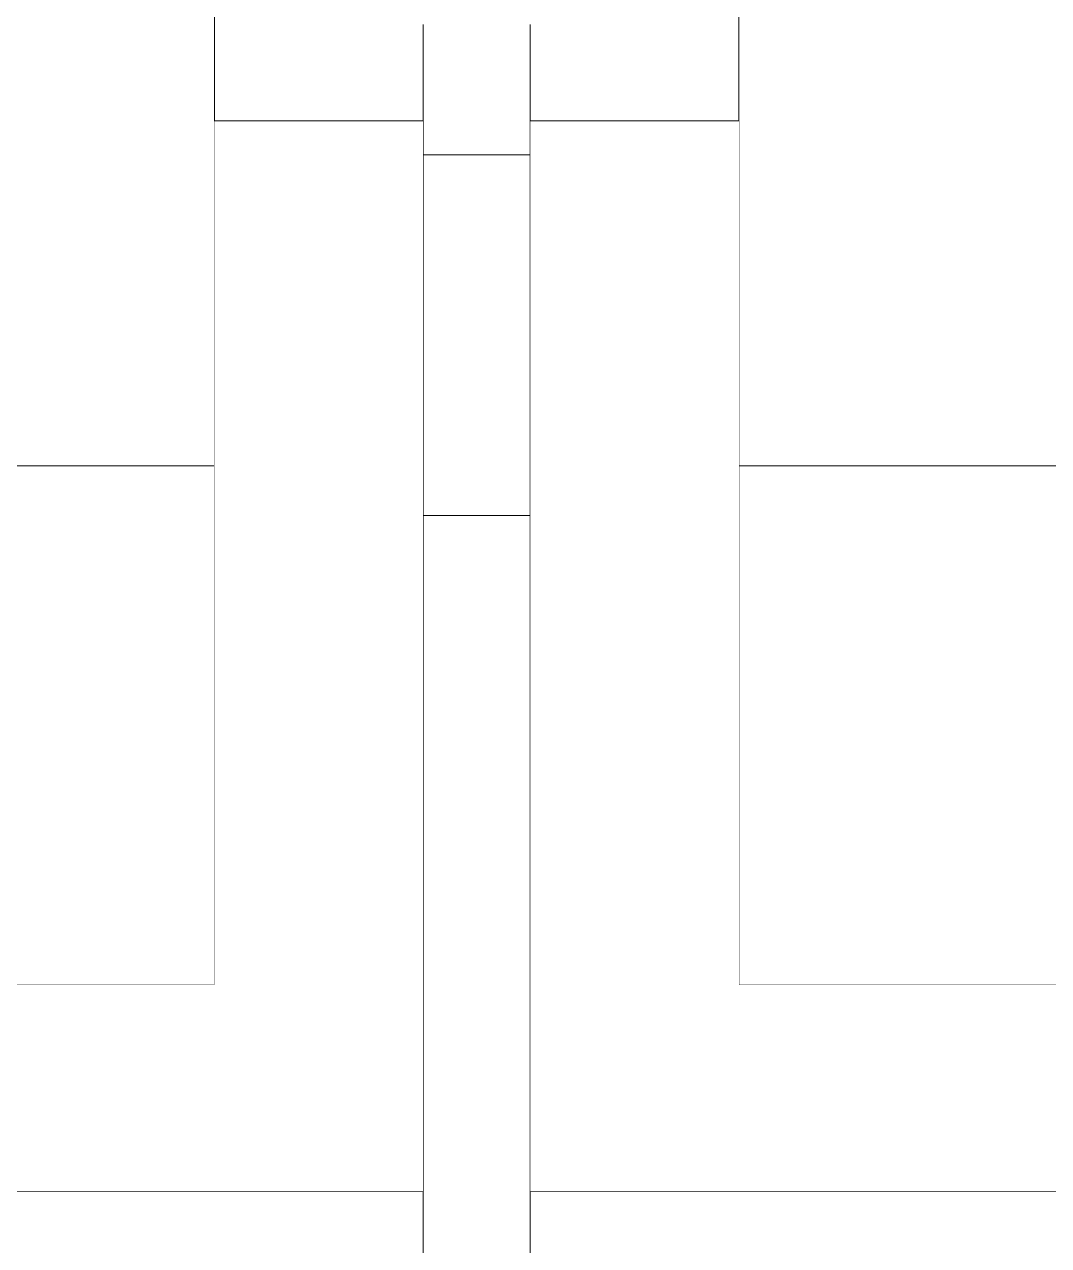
# Model space of a CAD drawing. Header units: millimetres. Extents: x -46169 to 237885, y -84465 to 18123.
# Drawn here: x 223648.2 to 223743.9, y -80720.2 to -80606.1 of the extents above; entities that cross this region are included whole.
import ezdxf

# ---------------------------------------------------------------- set-up
doc = ezdxf.new("R2010")
doc.units = ezdxf.units.MM
doc.header["$MEASUREMENT"] = 0
doc.linetypes.add('Wipeout_Contour', pattern=[1000, 0, -1000])
doc.layers.add('New_A-20-M_Floor_Slab', color=7, linetype='Continuous')
doc.layers.add('New_A-35-M_FFE_Fixed', color=7, linetype='Continuous')
for name, color, linetype, lineweight in [('New_A-20-M_Floor_Slab_Pen_No__87', 8, 'Continuous', 20), ('New_A-20-M_Floor_Slab_Pen_No__89', 8, 'Continuous', 20), ('New_A-35-M_FFE_Fixed_Pen_No__1', 7, 'Continuous', 13)]:
    doc.layers.add(name, color=color, linetype=linetype, lineweight=lineweight)

# ---------------------------------------------------------------- blocks, each defined once
blk = doc.blocks.new('Section Elem_266_4', base_point=(208268.76, -84332.61))
at = {"color": 254, "linetype": 'Wipeout_Contour', "lineweight": 0, "ltscale": 43042086.18620662}
blk.add_wipeout([(222238.62, -80784.11), (222303.32, -80784.11), (222303.32, -80953.11), (233391.17, -80953.11), (233391.17, -80952.86), (233326.46, -80952.86), (233326.46, -80783.86), (233391.17, -80783.86), (233391.17, -80715.11), (233320.44, -80715.11), (233320.44, -80952.36), (233285.44, -80952.36), (233285.44, -80942.36), (233310.44, -80942.36), (233310.44, -80715.11), (233045.44, -80715.11), (233045.44, -80952.36), (233010.44, -80952.36), (233010.44, -80942.36), (233035.44, -80942.36), (233035.44, -80715.11), (232495.44, -80715.11), (232495.44, -80942.36), (232520.94, -80942.36), (232520.94, -80952.36), (232459.94, -80952.36), (232459.94, -80942.36), (232485.44, -80942.36), (232485.44, -80715.11), (231945.44, -80715.11), (231945.44, -80942.36), (231970.44, -80942.36), (231970.44, -80952.36), (231909.94, -80952.36), (231909.94, -80942.36), (231935.44, -80942.36), (231935.44, -80715.11), (231395.44, -80715.11), (231395.44, -80942.36), (231420.44, -80942.36), (231420.44, -80952.36), (231359.94, -80952.36), (231359.94, -80942.36), (231385.44, -80942.36), (231385.44, -80715.11), (230845.44, -80715.11), (230845.44, -80942.36), (230870.44, -80942.36), (230870.44, -80952.36), (230809.94, -80952.36), (230809.94, -80942.36), (230835.44, -80942.36), (230835.44, -80715.11), (230295.44, -80715.11), (230295.44, -80942.36), (230320.44, -80942.36), (230320.44, -80952.36), (230259.94, -80952.36), (230259.94, -80942.36), (230285.44, -80942.36), (230285.44, -80715.11), (229745.44, -80715.11), (229745.44, -80942.36), (229770.44, -80942.36), (229770.44, -80952.36), (229710.44, -80952.36), (229710.44, -80942.36), (229735.44, -80942.36), (229735.44, -80715.11), (229195.44, -80715.11), (229195.44, -80942.36), (229220.94, -80942.36), (229220.94, -80952.36), (229159.94, -80952.36), (229159.94, -80942.36), (229185.44, -80942.36), (229185.44, -80715.11), (228645.44, -80715.11), (228645.44, -80942.36), (228670.44, -80942.36), (228670.44, -80952.36), (228610.44, -80952.36), (228610.44, -80942.36), (228635.44, -80942.36), (228635.44, -80715.11), (228095.44, -80715.11), (228095.44, -80942.36), (228120.94, -80942.36), (228120.94, -80952.36), (228059.94, -80952.36), (228059.94, -80942.36), (228085.44, -80942.36), (228085.44, -80715.11), (227545.44, -80715.11), (227545.44, -80942.36), (227570.44, -80942.36), (227570.44, -80952.36), (227510.44, -80952.36), (227510.44, -80942.36), (227535.44, -80942.36), (227535.44, -80715.11), (226995.44, -80715.11), (226995.44, -80942.36), (227020.94, -80942.36), (227020.94, -80952.36), (226959.94, -80952.36), (226959.94, -80942.36), (226985.44, -80942.36), (226985.44, -80715.11), (226445.44, -80715.11), (226445.44, -80942.36), (226470.44, -80942.36), (226470.44, -80952.36), (226409.94, -80952.36), (226409.94, -80942.36), (226435.44, -80942.36), (226435.44, -80715.11), (225895.44, -80715.11), (225895.44, -80942.36), (225920.44, -80942.36), (225920.44, -80952.36), (225860.44, -80952.36), (225860.44, -80942.36), (225885.44, -80942.36), (225885.44, -80715.11), (225345.44, -80715.11), (225345.44, -80942.36), (225370.94, -80942.36), (225370.94, -80952.36), (225309.94, -80952.36), (225309.94, -80942.36), (225335.44, -80942.36), (225335.44, -80715.11), (224795.44, -80715.11), (224795.44, -80942.36), (224820.44, -80942.36), (224820.44, -80952.36), (224760.44, -80952.36), (224760.44, -80942.36), (224785.44, -80942.36), (224785.44, -80715.11), (224245.44, -80715.11), (224245.44, -80942.36), (224270.94, -80942.36), (224270.94, -80952.36), (224209.94, -80952.36), (224209.94, -80942.36), (224235.44, -80942.36), (224235.44, -80715.11), (223695.44, -80715.11), (223695.44, -80942.36), (223720.44, -80942.36), (223720.44, -80952.36), (223660.44, -80952.36), (223660.44, -80942.36), (223685.44, -80942.36), (223685.44, -80715.11), (223145.44, -80715.11), (223145.44, -80942.36), (223170.94, -80942.36), (223170.94, -80952.36), (223109.94, -80952.36), (223109.94, -80942.36), (223135.44, -80942.36), (223135.44, -80715.11), (222595.44, -80715.11), (222595.44, -80942.36), (222620.44, -80942.36), (222620.44, -80952.36), (222585.44, -80952.36), (222585.44, -80715.11), (222320.44, -80715.11), (222320.44, -80942.36), (222345.44, -80942.36), (222345.44, -80952.36), (222310.44, -80952.36), (222310.44, -80715.11), (222238.62, -80715.11)], dxfattribs=at).dxf.layer = 'New_A-20-M_Floor_Slab'
at = {"layer": 'New_A-20-M_Floor_Slab_Pen_No__87', "linetype": 'Continuous'}
for p, q in [((223685.44, -80715.11), (223145.44, -80715.11)), ((224235.44, -80715.11), (223695.44, -80715.11))]:
    blk.add_line(p, q, dxfattribs=at)
blk = doc.blocks.new('Section Elem_269_4', base_point=(208268.76, -84332.61))
at = {"color": 254, "linetype": 'Wipeout_Contour', "lineweight": 0, "ltscale": 3803939.449919388}
blk.add_wipeout([(223665.94, -80601.62), (223665.94, -80615.11), (223685.44, -80615.11), (223685.44, -80599.29), (223682.44, -80599.29), (223682.44, -80601.65), (223672.75, -80601.65), (223672.75, -80549.01), (223682.44, -80549.01), (223682.44, -80551.38), (223685.44, -80551.38), (223685.44, -80520.4), (223665.94, -80520.4), (223665.94, -80549.04), (223671.94, -80549.04), (223671.94, -80601.62)], dxfattribs=at).dxf.layer = 'New_A-20-M_Floor_Slab'
at = {"color": 254, "linetype": 'Wipeout_Contour', "lineweight": 0, "ltscale": 3804359.195875822}
blk.add_wipeout([(223695.44, -80520.4), (223695.44, -80551.38), (223698.44, -80551.38), (223698.44, -80549.01), (223708.12, -80549.01), (223708.12, -80601.65), (223698.44, -80601.65), (223698.44, -80599.29), (223695.44, -80599.29), (223695.44, -80615.11), (223714.94, -80615.11), (223714.94, -80601.62), (223708.94, -80601.62), (223708.94, -80549.04), (223714.94, -80549.04), (223714.94, -80520.4)], dxfattribs=at).dxf.layer = 'New_A-20-M_Floor_Slab'
blk = doc.blocks.new('Section Elem_283_4', base_point=(208268.76, -84332.61))
at = {"color": 254, "linetype": 'Wipeout_Contour', "lineweight": 0, "ltscale": 951082.778507}
blk.add_wipeout([(223695.44, -80606.1), (223685.44, -80606.1), (223685.44, -80607.94), (223695.44, -80607.94)], dxfattribs=at).dxf.layer = 'New_A-35-M_FFE_Fixed'
at = {"color": 254, "linetype": 'Wipeout_Contour', "lineweight": 0, "ltscale": 951090.055469}
blk.add_wipeout([(223685.44, -80611.52), (223685.44, -80613.26), (223695.44, -80613.26), (223695.44, -80611.52)], dxfattribs=at).dxf.layer = 'New_A-35-M_FFE_Fixed'
at = {"color": 254, "linetype": 'Wipeout_Contour', "lineweight": 0, "ltscale": 951096.924418}
blk.add_wipeout([(223685.44, -80618.27), (223695.44, -80618.27), (223695.44, -80616.64), (223685.44, -80616.64)], dxfattribs=at).dxf.layer = 'New_A-35-M_FFE_Fixed'
at = {"color": 254, "linetype": 'Wipeout_Contour', "lineweight": 0, "ltscale": 951101.849299}
blk.add_wipeout([(223695.44, -80622.37), (223695.44, -80619.81), (223685.44, -80619.81), (223685.44, -80622.37)], dxfattribs=at).dxf.layer = 'New_A-35-M_FFE_Fixed'
at = {"color": 254, "linetype": 'Wipeout_Contour', "lineweight": 0, "ltscale": 951132.091572}
blk.add_wipeout([(223685.44, -80646.23), (223695.44, -80646.23), (223695.44, -80640.54), (223685.44, -80640.54)], dxfattribs=at).dxf.layer = 'New_A-35-M_FFE_Fixed'
at = {"color": 254, "linetype": 'Wipeout_Contour', "lineweight": 0, "ltscale": 1425186.771011722}
blk.add_wipeout([(223665.94, -80647.33), (223635.94, -80647.33), (223194.94, -80647.33), (223164.94, -80647.33), (223164.94, -80695.83), (223665.94, -80695.83)], dxfattribs=at).dxf.layer = 'New_A-35-M_FFE_Fixed'
at = {"color": 254, "linetype": 'Wipeout_Contour', "lineweight": 0, "ltscale": 951301.785813}
blk.add_wipeout([(223695.44, -80884.65), (223695.44, -80651.97), (223685.44, -80651.97), (223685.44, -80884.65)], dxfattribs=at).dxf.layer = 'New_A-35-M_FFE_Fixed'
at = {"layer": 'New_A-35-M_FFE_Fixed_Pen_No__1', "linetype": 'Continuous'}
blk.add_line((223164.94, -80695.83), (223665.94, -80695.83), dxfattribs=at)
at = {"color": 254, "linetype": 'Wipeout_Contour', "lineweight": 0, "ltscale": 950891.199394}
blk.add_wipeout([(223665.94, -80503.33), (223635.94, -80503.33), (223635.94, -80647.33), (223665.94, -80647.33)], dxfattribs=at).dxf.layer = 'New_A-35-M_FFE_Fixed'
at = {"color": 254, "linetype": 'Wipeout_Contour', "lineweight": 0, "ltscale": 951087.675111}
blk.add_wipeout([(223695.44, -80611.52), (223695.44, -80609.75), (223685.44, -80609.75), (223685.44, -80611.52)], dxfattribs=at).dxf.layer = 'New_A-35-M_FFE_Fixed'
at = {"color": 254, "linetype": 'Wipeout_Contour', "lineweight": 0, "ltscale": 951094.680151}
blk.add_wipeout([(223685.44, -80616.64), (223695.44, -80616.64), (223695.44, -80614.96), (223685.44, -80614.96)], dxfattribs=at).dxf.layer = 'New_A-35-M_FFE_Fixed'
at = {"color": 254, "linetype": 'Wipeout_Contour', "lineweight": 0, "ltscale": 951099.073841}
blk.add_wipeout([(223695.44, -80619.81), (223695.44, -80618.27), (223685.44, -80618.27), (223685.44, -80619.81)], dxfattribs=at).dxf.layer = 'New_A-35-M_FFE_Fixed'
at = {"color": 254, "linetype": 'Wipeout_Contour', "lineweight": 0, "ltscale": 951124.558702}
blk.add_wipeout([(223685.44, -80640.54), (223695.44, -80640.54), (223695.44, -80635.12), (223685.44, -80635.12)], dxfattribs=at).dxf.layer = 'New_A-35-M_FFE_Fixed'
at = {"color": 254, "linetype": 'Wipeout_Contour', "lineweight": 0, "ltscale": 951139.846302}
blk.add_wipeout([(223685.44, -80651.97), (223695.44, -80651.97), (223695.44, -80646.23), (223685.44, -80646.23)], dxfattribs=at).dxf.layer = 'New_A-35-M_FFE_Fixed'
at = {"layer": 'New_A-35-M_FFE_Fixed_Pen_No__1', "linetype": 'Continuous'}
for p, q in [((223665.94, -80647.33), (223665.94, -80503.33)), ((223635.94, -80647.33), (223665.94, -80647.33)), ((223665.94, -80695.83), (223665.94, -80647.33))]:
    blk.add_line(p, q, dxfattribs=at)
at = {"color": 254, "linetype": 'Wipeout_Contour', "lineweight": 0, "ltscale": 951085.249447}
blk.add_wipeout([(223695.44, -80609.75), (223695.44, -80607.94), (223685.44, -80607.94), (223685.44, -80609.75)], dxfattribs=at).dxf.layer = 'New_A-35-M_FFE_Fixed'
at = {"color": 254, "linetype": 'Wipeout_Contour', "lineweight": 0, "ltscale": 951092.630498}
blk.add_wipeout([(223695.44, -80614.96), (223695.44, -80613.61), (223685.44, -80613.61), (223685.44, -80614.96)], dxfattribs=at).dxf.layer = 'New_A-35-M_FFE_Fixed'
at = {"color": 254, "linetype": 'Wipeout_Contour', "lineweight": 0, "ltscale": 951117.524429}
blk.add_wipeout([(223695.44, -80635.12), (223695.44, -80630.17), (223685.44, -80630.17), (223685.44, -80635.12)], dxfattribs=at).dxf.layer = 'New_A-35-M_FFE_Fixed'
at = {"color": 254, "linetype": 'Wipeout_Contour', "lineweight": 0, "ltscale": 951111.24713}
blk.add_wipeout([(223685.44, -80630.17), (223695.44, -80630.17), (223695.44, -80625.86), (223685.44, -80625.86)], dxfattribs=at).dxf.layer = 'New_A-35-M_FFE_Fixed'
at = {"color": 254, "linetype": 'Wipeout_Contour', "lineweight": 0, "ltscale": 951105.957339}
blk.add_wipeout([(223695.44, -80625.86), (223695.44, -80622.37), (223685.44, -80622.37), (223685.44, -80625.86)], dxfattribs=at).dxf.layer = 'New_A-35-M_FFE_Fixed'
blk = doc.blocks.new('Section Elem_285_4', base_point=(208268.76, -84332.61))
at = {"layer": 'New_A-35-M_FFE_Fixed_Pen_No__1', "linetype": 'Continuous'}
for p, q in [((223685.44, -80607.94), (223685.44, -80606.1)), ((223695.44, -80607.94), (223695.44, -80606.1)), ((223685.44, -80609.75), (223685.44, -80607.94)), ((223695.44, -80609.75), (223695.44, -80607.94)), ((223685.44, -80611.52), (223685.44, -80609.75)), ((223695.44, -80611.52), (223695.44, -80609.75)), ((223685.44, -80616.64), (223685.44, -80614.96)), ((223695.44, -80616.64), (223695.44, -80614.96)), ((223685.44, -80618.27), (223685.44, -80616.64)), ((223695.44, -80618.27), (223695.44, -80616.64)), ((223695.44, -80618.27), (223685.44, -80618.27)), ((223685.44, -80619.81), (223685.44, -80618.27)), ((223695.44, -80619.81), (223695.44, -80618.27)), ((223685.44, -80622.37), (223685.44, -80619.81)), ((223695.44, -80622.37), (223695.44, -80619.81)), ((223685.44, -80625.86), (223685.44, -80622.37)), ((223695.44, -80625.86), (223695.44, -80622.37)), ((223685.44, -80630.17), (223685.44, -80625.86)), ((223695.44, -80630.17), (223695.44, -80625.86)), ((223685.44, -80635.12), (223685.44, -80630.17)), ((223695.44, -80635.12), (223695.44, -80630.17)), ((223685.44, -80640.54), (223685.44, -80635.12)), ((223695.44, -80640.54), (223695.44, -80635.12)), ((223685.44, -80646.23), (223685.44, -80640.54)), ((223695.44, -80646.23), (223695.44, -80640.54)), ((223685.44, -80651.97), (223685.44, -80646.23)), ((223695.44, -80651.97), (223695.44, -80646.23)), ((223695.44, -80651.97), (223685.44, -80651.97)), ((223685.44, -80884.65), (223685.44, -80651.97)), ((223695.44, -80884.65), (223695.44, -80651.97))]:
    blk.add_line(p, q, dxfattribs=at)
at = {"color": 254, "linetype": 'Wipeout_Contour', "lineweight": 0, "ltscale": 951091.474564}
blk.add_wipeout([(223695.44, -80613.61), (223695.44, -80613.26), (223685.44, -80613.26), (223685.44, -80613.61)], dxfattribs=at).dxf.layer = 'New_A-35-M_FFE_Fixed'
at = {"color": 254, "linetype": 'Wipeout_Contour', "lineweight": 0, "ltscale": 952205.2563}
blk.add_wipeout([(223714.94, -80695.83), (224215.94, -80695.83), (224215.94, -80647.33), (223714.94, -80647.33)], dxfattribs=at).dxf.layer = 'New_A-35-M_FFE_Fixed'
at = {"layer": 'New_A-35-M_FFE_Fixed_Pen_No__1', "linetype": 'Continuous'}
for p, q in [((223685.44, -80613.26), (223685.44, -80611.52)), ((223695.44, -80613.26), (223695.44, -80611.52)), ((223685.44, -80614.96), (223685.44, -80613.26)), ((223695.44, -80614.96), (223695.44, -80613.26)), ((224215.94, -80695.83), (223714.94, -80695.83))]:
    blk.add_line(p, q, dxfattribs=at)
at = {"color": 254, "linetype": 'Wipeout_Contour', "lineweight": 0, "ltscale": 951188.500231}
blk.add_wipeout([(223714.94, -80503.33), (223714.94, -80647.33), (223744.94, -80647.33), (223744.94, -80503.33)], dxfattribs=at).dxf.layer = 'New_A-35-M_FFE_Fixed'
at = {"layer": 'New_A-35-M_FFE_Fixed_Pen_No__1', "linetype": 'Continuous'}
for p, q in [((223714.94, -80647.33), (223714.94, -80503.33)), ((223744.94, -80647.33), (223714.94, -80647.33)), ((223714.94, -80695.83), (223714.94, -80647.33))]:
    blk.add_line(p, q, dxfattribs=at)
blk = doc.blocks.new('Section Elem_320_4', base_point=(208268.76, -84332.61))
at = {"color": 254, "linetype": 'Wipeout_Contour', "lineweight": 0, "ltscale": 1900240.668182587}
blk.add_wipeout([(223145.44, -80615.11), (223145.44, -80715.11), (223685.44, -80715.11), (223685.44, -80615.11), (223665.94, -80615.11), (223665.94, -80695.83), (223164.94, -80695.83), (223164.94, -80615.11)], dxfattribs=at).dxf.layer = 'New_A-20-M_Floor_Slab'
at = {"color": 254, "linetype": 'Wipeout_Contour', "lineweight": 0, "ltscale": 1904379.794802189}
blk.add_wipeout([(223714.94, -80615.11), (223695.44, -80615.11), (223695.44, -80715.11), (224235.44, -80715.11), (224235.44, -80615.11), (224215.94, -80615.11), (224215.94, -80695.83), (223714.94, -80695.83)], dxfattribs=at).dxf.layer = 'New_A-20-M_Floor_Slab'
at = {"layer": 'New_A-20-M_Floor_Slab_Pen_No__89', "linetype": 'Continuous'}
for p, q in [((223685.44, -80615.11), (223665.94, -80615.11)), ((223714.94, -80615.11), (223695.44, -80615.11))]:
    blk.add_line(p, q, dxfattribs=at)

msp = doc.modelspace()

# ---------------------------------------------------------------- block references
at = {"layer": 'New_A-20-M_Floor_Slab'}
for name in ['Section Elem_269_4', 'Section Elem_266_4']:
    msp.add_blockref(name, (208268.76, -84332.61), dxfattribs=at)

# ---------------------------------------------------------------- next in the draw order: block references
at = {"layer": 'New_A-35-M_FFE_Fixed'}
msp.add_blockref('Section Elem_283_4', (208268.76, -84332.61), dxfattribs=at)

# ---------------------------------------------------------------- next in the draw order: block references
msp.add_blockref('Section Elem_285_4', (208268.76, -84332.61), dxfattribs=at)

# ---------------------------------------------------------------- next in the draw order: block references
at = {"layer": 'New_A-20-M_Floor_Slab'}
msp.add_blockref('Section Elem_320_4', (208268.76, -84332.61), dxfattribs=at)

doc.saveas('drawing.dxf')
